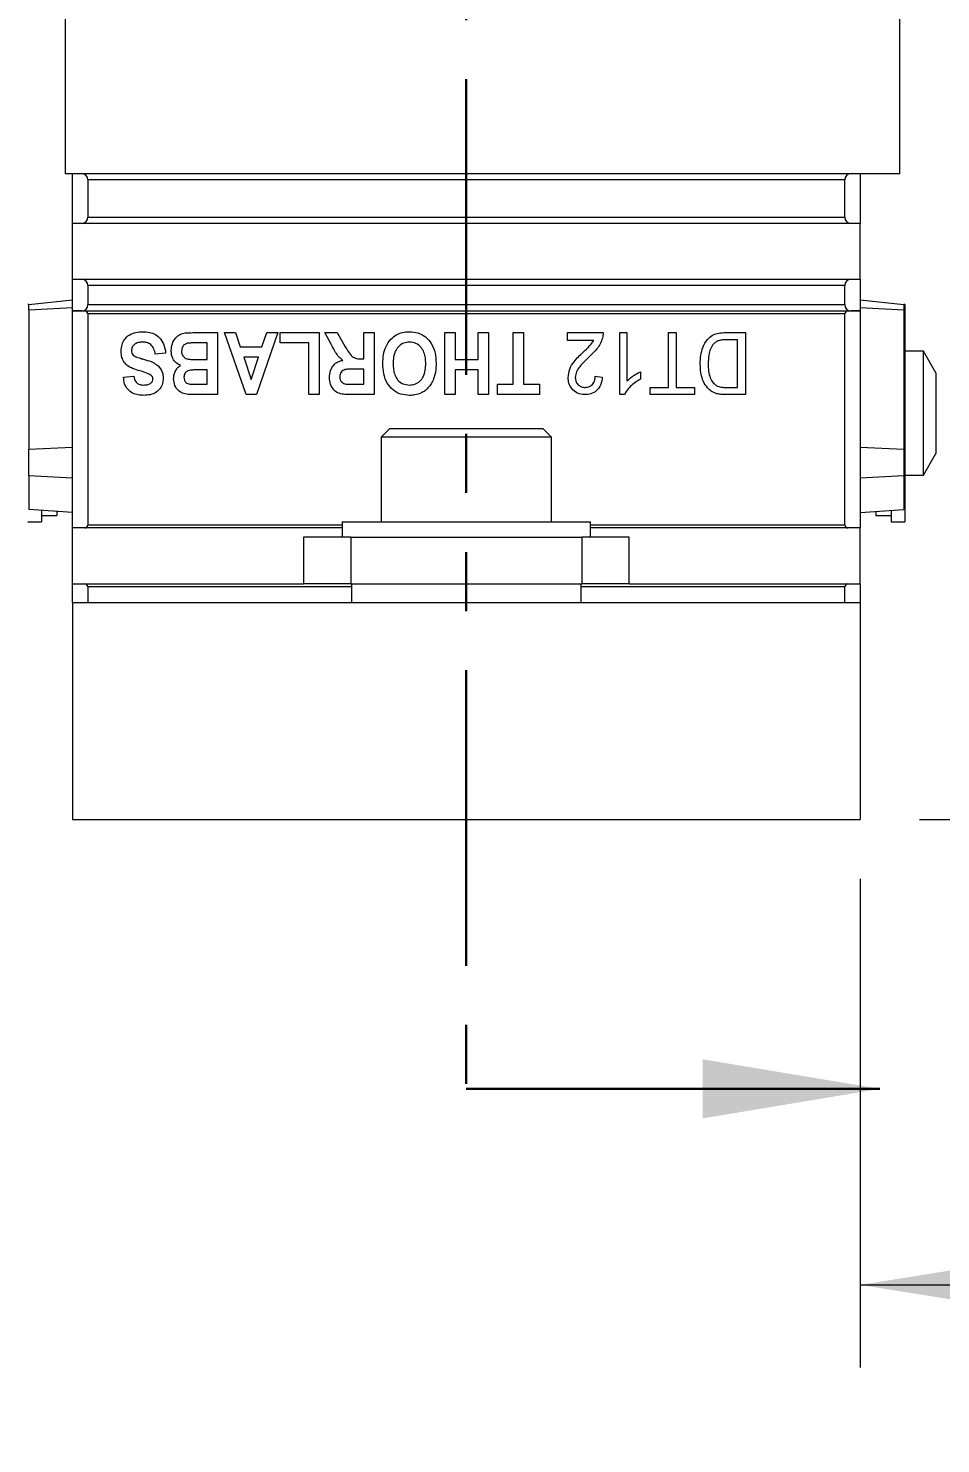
# Model space of a CAD drawing. Header units: millimetres. Extents: x 2 to 278, y 1 to 215.
# Drawn here: x 110.17 to 129.78, y 50.33 to 80.75 of the extents above; entities that cross this region are included whole.
import ezdxf

# ---------------------------------------------------------------- set-up
doc = ezdxf.new("R2010")
doc.units = ezdxf.units.MM
doc.linetypes.add('PHANTOM', pattern=[12.7, 6.35, -1.27, 1.27, -1.27, 1.27, -1.27])
doc.styles.add('SLDTEXTSTYLE0', font='TXT', dxfattribs={"width": 0.75})
doc.dimstyles.new('SLDDIMSTYLE0', dxfattribs={"dimtxt": 2.116667, "dimasz": 3.175, "dimexe": 0, "dimexo": 0.0625, "dimgap": 0.529167, "dimtad": 0, "dimtih": 1, "dimtoh": 1, "dimdec": 1, "dimlfac": 1.5, "dimrnd": 1e-09, "dimzin": 12, "dimdsep": 46, "dimtxsty": 'SLDTEXTSTYLE0', "dimsah": 1, "dimcen": 0.09, "dimadec": 0, "dimazin": 3, "dimtfac": 1, "dimtdec": 1, "dimtofl": 0, "dimtmove": 0, "dimatfit": 3, "dimfxl": 1, "dimfrac": 2, "dimtolj": 1, "dimtzin": 12, "dimarcsym": 0})
doc.dimstyles.new('SLDDIMSTYLE1', dxfattribs={"dimtxt": 2.116667, "dimasz": 3.175, "dimexe": 0, "dimexo": 0.0625, "dimgap": 0.529167, "dimtad": 0, "dimtih": 1, "dimtoh": 1, "dimdec": 1, "dimlfac": 1.5, "dimrnd": 1e-09, "dimzin": 12, "dimdsep": 46, "dimtxsty": 'SLDTEXTSTYLE0', "dimsah": 1, "dimcen": 0.09, "dimadec": 0, "dimazin": 3, "dimtol": 1, "dimtp": 6.35, "dimtm": 6.35, "dimtfac": 1.333333, "dimtdec": 1, "dimtofl": 0, "dimtmove": 0, "dimatfit": 3, "dimfxl": 1, "dimfrac": 2, "dimtolj": 1, "dimarcsym": 0})

# ---------------------------------------------------------------- blocks, each defined once
blk = doc.blocks.new('_D')
at = {"color": 7, "linetype": 'Continuous', "lineweight": 0}
for p, q in [((136.927, 111.962), (149.557, 111.962)), ((147.779, 111.962), (147.779, 91.644)), ((143.9, 87.851), (143.256, 87.851)), ((143.256, 87.851), (143.256, 84.488)), ((151.658, 87.851), (152.301, 87.851)), ((152.301, 87.851), (152.301, 84.488)), ((143.256, 84.488), (143.9, 84.488)), ((152.301, 84.488), (151.658, 84.488)), ((147.779, 63.74), (147.779, 84.059)), ((129.32, 63.74), (136.509, 63.74)), ((139.049, 63.74), (149.557, 63.74))]:
    blk.add_line(p, q, dxfattribs=at)
for points in [[(147.779, 111.962), (147.271, 108.787), (148.287, 108.787)], [(147.779, 63.74), (148.287, 66.915), (147.271, 66.915)]]:
    blk.add_solid(points, dxfattribs=at)
at = {"color": 7, "linetype": 'Continuous', "lineweight": 0, "char_height": 2.1167, "attachment_point": 1, "style": 'SLDTEXTSTYLE0'}
for s, insert in [('72.3mm', (142.397, 91.009)), ('2.85in', (143.9, 87.217))]:
    blk.add_mtext(s, dxfattribs=dict(at, insert=insert))
blk = doc.blocks.new('_D_1')
at = {"color": 7, "linetype": 'Continuous', "lineweight": 0}
for p, q in [((137.779, 81.799), (137.779, 51.962)), ((128.05, 62.47), (128.05, 51.962)), ((128.05, 53.74), (137.779, 53.74)), ((137.779, 53.74), (141.354, 53.74)), ((144.56, 53.74), (143.916, 53.74)), ((143.916, 53.74), (143.916, 50.377)), ((157.582, 53.74), (158.226, 53.74)), ((158.226, 53.74), (158.226, 50.377)), ((143.916, 50.377), (144.56, 50.377)), ((158.226, 50.377), (157.582, 50.377))]:
    blk.add_line(p, q, dxfattribs=at)
for points in [[(128.05, 53.74), (131.225, 53.232), (131.225, 54.248)], [(137.779, 53.74), (134.604, 54.248), (134.604, 53.232)]]:
    blk.add_solid(points, dxfattribs=at)
at = {"color": 7, "linetype": 'Continuous', "lineweight": 0, "attachment_point": 1, "style": 'SLDTEXTSTYLE0'}
for s, insert, char_height in [('14.6mm', (143.643, 56.898), 2.1167), ('±6.4', (154.407, 56.372), 1.5875), ('0.57in', (144.56, 53.106), 2.1167), ('±0.25', (152.317, 52.579), 1.5875)]:
    blk.add_mtext(s, dxfattribs=dict(at, insert=insert, char_height=char_height))

msp = doc.modelspace()

# ---------------------------------------------------------------- linework, layer by layer
at = {"color": 7, "linetype": 'PHANTOM', "lineweight": 30}
msp.add_line((119.58365321, 117.74878774), (119.58365321, 57.953599), dxfattribs=at)
at = {"color": 7, "linetype": 'Continuous', "lineweight": 0}
for p, q in [((110.96698604, 77.61882325), (110.96698604, 82.88548966)), ((128.90031996, 77.61882325), (128.90031996, 82.88548966)), ((128.90031996, 77.61882325), (110.96698604, 77.61882325)), ((111.1169861, 76.55215591), (111.1169861, 77.61882325)), ((128.05031985, 77.61882325), (128.05031985, 76.55215591)), ((111.45032011, 77.48549014), (111.45032011, 76.68548902)), ((127.71698662, 77.48549014), (111.45032011, 77.48549014)), ((127.71698662, 76.68548902), (127.71698662, 77.48549014)), ((111.45032011, 76.68548902), (127.71698662, 76.68548902)), ((111.316987, 76.55215591), (111.1169861, 76.55215591)), ((111.1169861, 75.35215546), (111.1169861, 76.55215591)), ((127.85031988, 76.55215591), (111.316987, 76.55215591)), ((128.05031985, 76.55215591), (127.85031988, 76.55215591)), ((128.05031985, 75.35215546), (128.05031985, 76.55215591)), ((111.1169861, 74.67356403), (111.1169861, 75.35215546)), ((111.1169861, 75.35215546), (111.316987, 75.35215546)), ((111.316987, 75.35215546), (127.85031988, 75.35215546)), ((111.45032011, 75.21882236), (111.45032011, 74.80689714)), ((127.71698662, 75.21882236), (111.45032011, 75.21882236)), ((127.71698662, 74.80689714), (127.71698662, 75.21882236)), ((127.85031988, 75.35215546), (128.05031985, 75.35215546)), ((128.05031985, 75.35215546), (128.05031985, 74.67356403)), ((110.18365311, 74.80879952), (111.1169861, 74.90689635)), ((128.05031985, 74.90689635), (128.98365315, 74.80879952)), ((110.18365311, 74.80689714), (110.15698624, 74.80689714)), ((110.18365311, 74.69118217), (110.18365311, 74.80879952)), ((111.1169861, 74.74022935), (110.18365311, 74.69118217)), ((110.18365311, 74.69118217), (110.18365311, 71.69784933)), ((111.1169861, 70.0068966), (111.1169861, 74.67356403)), ((111.1169861, 74.67356403), (111.38365355, 74.67356403)), ((111.316987, 74.67356403), (111.1169861, 74.67356403)), ((111.38365355, 74.67356403), (127.78365317, 74.67356403)), ((111.45032011, 74.80689714), (127.71698662, 74.80689714)), ((111.45032011, 74.60689624), (111.45032011, 70.07356316)), ((127.71698662, 74.60689624), (111.45032011, 74.60689624)), ((127.71698662, 70.07356316), (127.71698662, 74.60689624)), ((127.78365317, 74.67356403), (128.05031985, 74.67356403)), ((128.05031985, 74.67356403), (127.85031988, 74.67356403)), ((128.98365315, 74.69118217), (128.05031985, 74.74022935)), ((128.05031985, 74.67356403), (128.05031985, 70.0068966)), ((128.98365315, 74.80879952), (128.98365315, 74.69118217)), ((129.01032002, 74.80689714), (128.98365315, 74.80689714)), ((128.98365315, 74.69118217), (128.98365315, 71.69784933)), ((129.01032002, 74.80689714), (129.01032002, 70.14022971)), ((114.01091826, 73.98467342), (113.77160189, 73.98467342)), ((113.83036213, 74.20689692), (114.23314052, 74.20689692)), ((114.01091826, 73.62569948), (114.01091826, 73.98467342)), ((114.23314052, 74.20689692), (114.23314052, 72.87356337)), ((114.38698632, 74.20689692), (114.62389864, 74.20689692)), ((114.84905891, 72.87356337), (114.38698632, 74.20689692)), ((114.62389864, 74.20689692), (114.72619635, 73.89920532)), ((115.53228584, 74.20689692), (115.07234971, 72.87356337)), ((115.19227487, 73.89920532), (115.29403801, 74.20689692)), ((115.29403801, 74.20689692), (115.53228584, 74.20689692)), ((115.58356757, 74.20689692), (116.42117488, 74.20689692)), ((115.58356757, 73.98467342), (115.58356757, 74.20689692)), ((116.19895262, 73.98467342), (115.58356757, 73.98467342)), ((116.19895262, 72.87356337), (116.19895262, 73.98467342)), ((116.42117488, 74.20689692), (116.42117488, 72.87356337)), ((116.54083244, 74.20689692), (116.80472145, 74.20689692)), ((116.68746732, 73.94300729), (116.54083244, 74.20689692)), ((116.80472145, 74.20689692), (116.97779844, 73.90294303)), ((117.37843975, 74.20689692), (117.60066201, 74.20689692)), ((117.37843975, 73.64279359), (117.37843975, 74.20689692)), ((117.60066201, 74.20689692), (117.60066201, 72.87356337)), ((119.12202959, 74.20689692), (119.34425123, 74.20689692)), ((119.12202959, 72.87356337), (119.12202959, 74.20689692)), ((119.34425123, 74.20689692), (119.34425123, 73.62569948)), ((119.83997809, 74.20689692), (120.06220035, 74.20689692)), ((119.83997809, 73.62569948), (119.83997809, 74.20689692)), ((120.06220035, 74.20689692), (120.06220035, 72.87356337)), ((120.59211482, 73.09578687), (120.59211482, 74.20689692)), ((120.59211482, 74.20689692), (120.81433708, 74.20689692)), ((120.81433708, 74.20689692), (120.81433708, 73.09578687)), ((121.75450784, 74.20689692), (122.52373869, 74.20689692)), ((121.75450784, 74.03595576), (121.75450784, 74.20689692)), ((122.32502084, 74.03595576), (121.75450784, 74.03595576)), ((122.8827131, 74.20689692), (123.0365592, 74.20689692)), ((122.8827131, 72.87356337), (122.8827131, 74.20689692)), ((123.0365592, 74.20689692), (123.0365592, 73.16790104)), ((123.92544808, 74.20689692), (124.09638831, 74.20689692)), ((123.92544808, 73.0274104), (123.92544808, 74.20689692)), ((124.09638831, 74.20689692), (124.09638831, 73.0274104)), ((125.15835408, 74.20689692), (125.58356774, 74.20689692)), ((125.41262757, 74.05304988), (125.17064039, 74.05304988)), ((125.41262757, 73.0274104), (125.41262757, 74.05304988)), ((125.58356774, 74.20689692), (125.58356774, 72.87356337)), ((113.12202923, 73.7624524), (112.89980697, 73.74535829)), ((113.80205117, 73.62569948), (114.01091826, 73.62569948)), ((114.72619635, 73.89920532), (115.19227487, 73.89920532)), ((115.11828999, 73.67698182), (114.8004476, 73.67698182)), ((114.8004476, 73.67698182), (114.9596367, 73.19834908)), ((114.9596367, 73.19834908), (115.11828999, 73.67698182)), ((117.32555491, 73.64279359), (117.37843975, 73.64279359)), ((119.34425123, 73.62569948), (119.83997809, 73.62569948)), ((129.40755642, 73.8068976), (129.01032002, 73.8068976)), ((129.67698648, 73.34023048), (129.40755642, 73.8068976)), ((129.40755642, 71.14023049), (129.40755642, 73.8068976)), ((114.01091826, 73.40347846), (113.84291636, 73.40347846)), ((114.01091826, 73.09578687), (114.01091826, 73.40347846)), ((117.37843975, 73.42057258), (117.1906727, 73.42057258)), ((117.37843975, 73.09578687), (117.37843975, 73.42057258)), ((119.34425123, 73.40347846), (119.34425123, 72.87356337)), ((119.83997809, 73.40347846), (119.34425123, 73.40347846)), ((119.83997809, 72.87356337), (119.83997809, 73.40347846)), ((123.32715746, 73.36448212), (123.32715746, 73.20689737)), ((129.67698648, 73.34023048), (129.67698648, 71.60689637)), ((112.21604608, 73.24963142), (112.43826834, 73.26672554)), ((113.86348245, 73.09578687), (114.01091826, 73.09578687)), ((117.18025555, 73.09578687), (117.37843975, 73.09578687)), ((120.25023438, 73.09578687), (120.59211482, 73.09578687)), ((120.25023438, 72.87356337), (120.25023438, 73.09578687)), ((120.81433708, 73.09578687), (121.15621722, 73.09578687)), ((121.15621722, 73.09578687), (121.15621722, 72.87356337)), ((122.35279847, 73.26672554), (122.50664457, 73.24963142)), ((123.53228576, 73.0274104), (123.92544808, 73.0274104)), ((123.53228576, 72.87356337), (123.53228576, 73.0274104)), ((124.09638831, 73.0274104), (124.48955063, 73.0274104)), ((124.48955063, 73.0274104), (124.48955063, 72.87356337)), ((125.17437971, 73.0274104), (125.41262757, 73.0274104)), ((114.23314052, 72.87356337), (113.75664485, 72.87356337)), ((115.07234971, 72.87356337), (114.84905891, 72.87356337)), ((116.42117488, 72.87356337), (116.19895262, 72.87356337)), ((117.60066201, 72.87356337), (117.10333265, 72.87356337)), ((119.34425123, 72.87356337), (119.12202959, 72.87356337)), ((120.06220035, 72.87356337), (119.83997809, 72.87356337)), ((121.15621722, 72.87356337), (120.25023438, 72.87356337)), ((122.98180489, 72.87356337), (122.8827131, 72.87356337)), ((124.48955063, 72.87356337), (123.53228576, 72.87356337)), ((125.58356774, 72.87356337), (125.17758484, 72.87356337)), ((117.93365329, 72.14023004), (117.75031996, 71.95689608)), ((121.23365328, 72.14023004), (117.93365329, 72.14023004)), ((121.41698661, 71.95689608), (121.23365328, 72.14023004)), ((117.75031996, 71.95689608), (117.75031996, 70.14022971)), ((121.41698661, 71.95689608), (117.75031996, 71.95689608)), ((121.41698661, 70.14022971), (121.41698661, 71.95689608)), ((110.18365311, 71.69784933), (111.1169861, 71.7468965)), ((110.18365311, 71.12927938), (110.18365311, 71.69784933)), ((128.05031985, 71.7468965), (128.98365315, 71.69784933)), ((128.98365315, 71.69784933), (128.98365315, 71.12927938)), ((129.40755642, 71.14023049), (129.67698648, 71.60689637)), ((111.1169861, 71.08022973), (110.18365311, 71.12927938)), ((110.18365311, 71.12927938), (110.18365311, 70.40549521)), ((128.98365315, 71.12927938), (128.05031985, 71.08022973)), ((128.98365315, 71.12927938), (128.98365315, 70.40549521)), ((129.01032002, 71.14023049), (129.40755642, 71.14023049)), ((111.1169861, 70.34023061), (110.18365311, 70.40549521)), ((110.45031932, 70.38684765), (110.45031932, 70.14022971)), ((110.45031932, 70.27356406), (110.78365333, 70.27356406)), ((110.78365333, 70.36353851), (110.78365333, 70.27356406)), ((128.05031985, 70.34023061), (128.98365315, 70.40549521)), ((128.38365324, 70.36353851), (128.38365324, 70.27356406)), ((128.38365324, 70.27356406), (128.71698662, 70.27356406)), ((128.71698662, 70.38684765), (128.71698662, 70.14022971)), ((110.15698624, 70.14022971), (110.45031932, 70.14022971)), ((111.38365355, 70.0068966), (111.1169861, 70.0068966)), ((111.1169861, 68.8068974), (111.1169861, 70.0068966)), ((116.9169868, 70.0068966), (111.38365355, 70.0068966)), ((116.9169868, 70.14022971), (116.9169868, 69.80689694)), ((116.9169868, 70.14022971), (122.25031977, 70.14022971)), ((122.25031977, 69.80689694), (122.25031977, 70.14022971)), ((127.78365317, 70.0068966), (122.25031977, 70.0068966)), ((128.05031985, 70.0068966), (127.78365317, 70.0068966)), ((128.05031985, 68.8068974), (128.05031985, 70.0068966)), ((128.71698662, 70.14022971), (129.01032002, 70.14022971)), ((116.08365302, 69.80689694), (116.08365302, 68.8068974)), ((117.10059953, 69.80689694), (116.08365302, 69.80689694)), ((117.10059953, 69.80689694), (117.10059953, 68.8068974)), ((117.10059953, 69.80689694), (118.57040785, 69.80689694)), ((118.57040785, 69.80689694), (120.59689872, 69.80689694)), ((120.59689872, 69.80689694), (122.06670704, 69.80689694)), ((122.06670704, 69.80689694), (122.06670704, 68.8068974)), ((123.08365324, 69.80689694), (122.06670704, 69.80689694)), ((123.08365324, 68.8068974), (123.08365324, 69.80689694)), ((111.1169861, 68.40689684), (111.1169861, 68.8068974)), ((111.1169861, 68.8068974), (111.38365355, 68.8068974)), ((111.38365355, 68.8068974), (116.08365302, 68.8068974)), ((117.10059953, 68.8068974), (116.08365302, 68.8068974)), ((117.10059953, 68.8068974), (119.58365328, 68.8068974)), ((117.11698646, 68.8068974), (117.11698646, 68.40689684)), ((119.58365328, 68.8068974), (122.06670704, 68.8068974)), ((122.0503198, 68.40689684), (122.0503198, 68.8068974)), ((123.08365324, 68.8068974), (122.06670704, 68.8068974)), ((123.08365324, 68.8068974), (127.78365317, 68.8068974)), ((127.78365317, 68.8068974), (128.05031985, 68.8068974)), ((128.05031985, 68.8068974), (128.05031985, 68.40689684)), ((111.45032011, 68.7402296), (111.45032011, 68.40689684)), ((127.71698662, 68.40689684), (127.71698662, 68.7402296)), ((111.1169861, 68.40689684), (111.1169861, 63.74023065)), ((111.1169861, 68.40689684), (128.05031985, 68.40689684)), ((128.05031985, 68.40689684), (128.05031985, 63.74023065)), ((111.1169861, 63.74023065), (128.05031985, 63.74023065))]:
    msp.add_line(p, q, dxfattribs=at)
at = {"color": 8, "linetype": 'Continuous', "lineweight": 0}
for p, q in [((111.45032011, 70.07356316), (116.9169868, 70.07356316)), ((122.25031977, 70.07356316), (127.71698662, 70.07356316)), ((117.11698646, 68.7402296), (111.45032011, 68.7402296)), ((127.71698662, 68.7402296), (122.0503198, 68.7402296))]:
    msp.add_line(p, q, dxfattribs=at)
at = {"color": 7, "linetype": 'Continuous', "lineweight": 30}
msp.add_line((119.58365321, 57.953599), (128.47365321, 57.953599), dxfattribs=at)
at = {"color": 7, "linetype": 'Continuous', "lineweight": 0}
for centre, radius, start, end in [((111.31698655, 77.4854899), 0.13333333, 0, 90), ((127.85031988, 77.4854899), 0.13333333, 90, 180), ((111.31698655, 76.6854899), 0.13333333, 270, 0), ((127.85031988, 76.6854899), 0.13333333, 180, 270), ((111.31698655, 75.21882324), 0.13333333, 0, 90), ((127.85031988, 75.21882324), 0.13333333, 90, 180), ((111.31698655, 74.80689684), 0.13333333, 270, 0), ((111.38365321, 74.60689684), 0.06666667, 0, 90), ((127.85031988, 74.80689684), 0.13333333, 180, 270), ((127.78365321, 74.60689684), 0.06666667, 90, 180), ((111.38365321, 70.0735635), 0.06666667, 270, 0), ((127.78365321, 70.0735635), 0.06666667, 180, 270), ((111.38365321, 68.74023017), 0.06666667, 0, 90), ((127.78365321, 68.74023017), 0.06666667, 90, 180)]:
    msp.add_arc(centre, radius, start, end, dxfattribs=at)
for points, knots in [([(112.16476373, 73.81507088), (112.1687008, 73.85897433), (112.17657294, 73.94675904), (112.23654012, 74.06723727), (112.33923123, 74.1652695), (112.48110103, 74.21719501), (112.58443594, 74.22172329), (112.63618556, 74.22399103)], [0, 0, 0, 0, 0.1867772704, 0.3734602296, 0.5598208843, 0.77956042, 1, 1, 1, 1]), ([(112.63618556, 74.22399103), (112.68296954, 74.22176138), (112.77642962, 74.21730721), (112.91112302, 74.16931682), (113.02451008, 74.06904227), (113.09729843, 73.92612611), (113.11377779, 73.81706216), (113.12202923, 73.7624524)], [0, 0, 0, 0, 0.1870302192, 0.3736291576, 0.5599139017, 0.7796431006, 1, 1, 1, 1]), ([(117.78869604, 73.542099), (117.79121158, 73.60461557), (117.79623971, 73.7295749), (117.84930011, 73.91149144), (117.94640413, 74.05920318), (118.07304043, 74.1605497), (118.21230053, 74.21571553), (118.31057475, 74.22123138), (118.35974268, 74.22399103)], [0, 0, 0, 0, 0.186934339, 0.3736479538, 0.5600342813, 0.7066398191, 0.853227918, 1, 1, 1, 1]), ([(118.35974268, 74.22399103), (118.4222599, 74.21965144), (118.54715919, 74.21098162), (118.71656191, 74.12007878), (118.84749883, 73.96810743), (118.92345066, 73.76861325), (118.93047716, 73.62176297), (118.93399494, 73.54824324)], [0, 0, 0, 0, 0.186761743, 0.3731198046, 0.5596824349, 0.7795575863, 1, 1, 1, 1]), ([(112.62977558, 74.00176753), (112.59780147, 74.00029255), (112.53404984, 73.99735166), (112.45208554, 73.95782626), (112.39714425, 73.89293507), (112.39036882, 73.84278133), (112.38698599, 73.81774068)], [0, 0, 0, 0, 0.281036265, 0.5603447189, 0.7804898124, 1, 1, 1, 1]), ([(112.89980697, 73.74535829), (112.89177941, 73.78320371), (112.87577691, 73.85864657), (112.81219649, 73.95043789), (112.7208551, 73.99623484), (112.6601707, 73.99992116), (112.62977558, 74.00176753)], [0, 0, 0, 0, 0.2807734851, 0.5597071229, 0.7794695737, 1, 1, 1, 1]), ([(113.24168679, 73.82041295), (113.24674537, 73.86976407), (113.25685681, 73.96841064), (113.32606567, 74.09123237), (113.4267195, 74.1745044), (113.50348304, 74.19003976), (113.54190049, 74.19781466)], [0, 0, 0, 0, 0.2801745982, 0.5600332481, 0.7798121422, 1, 1, 1, 1]), ([(113.59398501, 73.97639582), (113.57319792, 73.97009835), (113.53165806, 73.9575138), (113.47412086, 73.8999268), (113.46777792, 73.84340316), (113.46390905, 73.80892664)], [0, 0, 0, 0, 0.2809358218, 0.5614077569, 1, 1, 1, 1]), ([(113.54190049, 74.19781466), (113.59570475, 74.20074285), (113.6917935, 74.2059723), (113.78801794, 74.20661437), (113.83036213, 74.20689692)], [0, 0, 0, 0, 0.5599433792, 1, 1, 1, 1]), ([(113.77160189, 73.98467342), (113.73834409, 73.98488148), (113.67897869, 73.98525288), (113.61994621, 73.9791012), (113.59398501, 73.97639582)], [0, 0, 0, 0, 0.5602218313, 1, 1, 1, 1]), ([(116.93159118, 73.60967576), (116.90085596, 73.63398913), (116.83939464, 73.68260865), (116.76060251, 73.79915708), (116.71521819, 73.88842387), (116.68746732, 73.94300729)], [0, 0, 0, 0, 0.2798769064, 0.5596707766, 1, 1, 1, 1]), ([(118.36001028, 74.00176753), (118.3189747, 73.9980743), (118.23694504, 73.99069157), (118.13176257, 73.9201747), (118.05431096, 73.81413441), (118.01636172, 73.67992799), (118.01273406, 73.58380277), (118.0109183, 73.53568901)], [0, 0, 0, 0, 0.1864297331, 0.3726708218, 0.5591778833, 0.7793543507, 1, 1, 1, 1]), ([(118.71177268, 73.5394292), (118.71043763, 73.58013254), (118.70776898, 73.66149456), (118.67900267, 73.78142577), (118.61472947, 73.894579), (118.50457954, 73.98561326), (118.40819989, 73.99638279), (118.36001028, 74.00176753)], [0, 0, 0, 0, 0.1873946528, 0.3745836755, 0.5613258696, 0.7806639784, 1, 1, 1, 1]), ([(122.09558704, 73.78862877), (122.14311092, 73.83060987), (122.22787854, 73.9054909), (122.29536833, 73.99613161), (122.32502084, 74.03595576)], [0, 0, 0, 0, 0.5606371937, 1, 1, 1, 1]), ([(122.50851436, 74.08830603), (122.49374865, 74.04678007), (122.46421199, 73.96371345), (122.37569091, 73.83202972), (122.29301686, 73.75452999), (122.24248859, 73.70716413)], [0, 0, 0, 0, 0.2798957341, 0.5598906357, 1, 1, 1, 1]), ([(122.52373869, 74.20689692), (122.52344979, 74.18441308), (122.52293375, 74.14425301), (122.51292129, 74.10540483), (122.50851436, 74.08830603)], [0, 0, 0, 0, 0.5598556255, 1, 1, 1, 1]), ([(124.60920874, 73.53301922), (124.61140195, 73.59487489), (124.61578665, 73.71853799), (124.66397842, 73.89873961), (124.74758623, 74.05185803), (124.87151434, 74.15632225), (125.01288959, 74.20091481), (125.1098302, 74.20490141), (125.15835408, 74.20689692)], [0, 0, 0, 0, 0.18703724667, 0.37392866943, 0.56032147097, 0.70653624465, 0.85310595096, 1, 1, 1, 1]), ([(124.89312972, 73.95876527), (124.87009341, 73.92333711), (124.82396643, 73.85239725), (124.78632619, 73.70460367), (124.7824922, 73.5962836), (124.78014896, 73.53008121)], [0, 0, 0, 0, 0.2794928858, 0.559644979, 1, 1, 1, 1]), ([(125.17064039, 74.05304988), (125.14235515, 74.052434), (125.08581798, 74.05120295), (125.00801679, 74.03639097), (124.94099822, 74.00549588), (124.90908204, 73.97433837), (124.89312972, 73.95876527)], [0, 0, 0, 0, 0.2803579059, 0.5603854967, 0.7802723547, 1, 1, 1, 1]), ([(112.81326848, 73.28622371), (112.7682909, 73.3098817), (112.67806467, 73.35734029), (112.52841848, 73.39037353), (112.39632756, 73.43672961), (112.28508139, 73.50130535), (112.21153845, 73.5916842), (112.1701382, 73.70040393), (112.16655648, 73.77682169), (112.16476373, 73.81507088)], [0, 0, 0, 0, 0.1660898819, 0.33318082, 0.5001691877, 0.6250955321, 0.7499693749, 0.874852766, 1, 1, 1, 1]), ([(112.38698599, 73.81774068), (112.38847849, 73.79983069), (112.39145897, 73.76406512), (112.43000188, 73.70977891), (112.47225049, 73.69092221), (112.49809774, 73.67938588)], [0, 0, 0, 0, 0.2802613017, 0.5596715403, 1, 1, 1, 1]), ([(112.49809774, 73.67938588), (112.53376352, 73.66780608), (112.59745872, 73.64712584), (112.6620029, 73.62928067), (112.69040592, 73.62142781)], [0, 0, 0, 0, 0.5599445432, 1, 1, 1, 1]), ([(112.69040592, 73.62142781), (112.74539959, 73.60566124), (112.84345566, 73.57754877), (112.92529681, 73.51709837), (112.96123825, 73.49055091)], [0, 0, 0, 0, 0.5608390332, 1, 1, 1, 1]), ([(113.44334297, 73.49829703), (113.40887276, 73.51493435), (113.33992413, 73.54821295), (113.2778266, 73.63799114), (113.2460981, 73.73079582), (113.24315738, 73.79053757), (113.24168679, 73.82041295)], [0, 0, 0, 0, 0.2794172276, 0.5589011395, 0.7794173382, 1, 1, 1, 1]), ([(113.46390905, 73.80892664), (113.46498357, 73.7904561), (113.46713063, 73.75354887), (113.49048113, 73.70208809), (113.5303461, 73.66236587), (113.59879273, 73.63215471), (113.69192647, 73.62745687), (113.76532341, 73.62628559), (113.80205117, 73.62569948)], [0, 0, 0, 0, 0.12505301135, 0.24987680803, 0.3745398945, 0.49940321388, 0.74950185267, 1, 1, 1, 1]), ([(116.97779844, 73.90294303), (117.00223859, 73.86729502), (117.05106755, 73.79607389), (117.11840698, 73.69334706), (117.2228859, 73.64181879), (117.29118961, 73.64246731), (117.32555491, 73.64279359)], [0, 0, 0, 0, 0.2810700197, 0.5615496248, 0.7794046627, 1, 1, 1, 1]), ([(121.77160196, 73.24161956), (121.77864065, 73.30277316), (121.7927392, 73.42526434), (121.88767467, 73.57147996), (121.99245322, 73.68782611), (122.06120508, 73.75502396), (122.09558704, 73.78862877)], [0, 0, 0, 0, 0.2790960722, 0.5590318244, 0.7794772485, 1, 1, 1, 1]), ([(122.24248859, 73.70716413), (122.20376786, 73.66966529), (122.12633907, 73.59467987), (122.02594143, 73.48432795), (121.94424976, 73.36906608), (121.93170726, 73.28458073), (121.92544807, 73.24241926)], [0, 0, 0, 0, 0.2805458103, 0.5609999778, 0.780921965, 1, 1, 1, 1]), ([(112.96123825, 73.49055091), (112.99659608, 73.44676246), (113.05984194, 73.36843643), (113.06740984, 73.26874831), (113.07074688, 73.22479119)], [0, 0, 0, 0, 0.5590535869, 1, 1, 1, 1]), ([(113.29296914, 73.20903321), (113.29506641, 73.24093678), (113.29926, 73.30472943), (113.33331571, 73.38784196), (113.38090856, 73.45584345), (113.42253791, 73.4841502), (113.44334297, 73.49829703)], [0, 0, 0, 0, 0.2800411282, 0.5599549599, 0.7800791105, 1, 1, 1, 1]), ([(113.65648421, 73.39893857), (113.63534954, 73.39473306), (113.59315898, 73.3863377), (113.54433991, 73.34823801), (113.51835791, 73.29815734), (113.51624772, 73.26439589), (113.5151914, 73.24749559)], [0, 0, 0, 0, 0.2802799092, 0.5595150759, 0.7795020501, 1, 1, 1, 1]), ([(113.84291636, 73.40347846), (113.80808452, 73.40365891), (113.74589125, 73.40398111), (113.68380053, 73.40047921), (113.65648421, 73.39893857)], [0, 0, 0, 0, 0.5600579695, 1, 1, 1, 1]), ([(116.64339651, 73.2429557), (116.64665209, 73.29102288), (116.65315046, 73.3869687), (116.7196877, 73.50817313), (116.82112519, 73.58338424), (116.89473403, 73.60090355), (116.93159118, 73.60967576)], [0, 0, 0, 0, 0.28037207053, 0.55964447365, 0.77950681591, 1, 1, 1, 1]), ([(117.1906727, 73.42057258), (117.15565391, 73.42003116), (117.08564326, 73.41894875), (116.99727517, 73.4174606), (116.93014644, 73.39337604), (116.89093053, 73.35644254), (116.86859364, 73.30742934), (116.86661119, 73.27229576), (116.86561877, 73.25470775)], [0, 0, 0, 0, 0.2505628582, 0.5009329569, 0.6256326371, 0.7502372052, 0.8749677777, 1, 1, 1, 1]), ([(118.3629483, 72.85646925), (118.29989208, 72.86093612), (118.17390163, 72.86986121), (118.00440541, 72.96408027), (117.87374452, 73.11824023), (117.79875085, 73.31992236), (117.7920504, 73.46797928), (117.78869604, 73.542099)], [0, 0, 0, 0, 0.1867171988, 0.3730732324, 0.559592879, 0.7795249691, 1, 1, 1, 1]), ([(118.0109183, 73.53568901), (118.01214591, 73.49517772), (118.01459975, 73.41420137), (118.04160819, 73.29465837), (118.1039977, 73.18078811), (118.21605605, 73.09268734), (118.31199323, 73.08336075), (118.36001028, 73.07869275)], [0, 0, 0, 0, 0.1874116594, 0.3746094457, 0.5612784527, 0.7804175858, 1, 1, 1, 1]), ([(118.36001028, 73.07869275), (118.40100014, 73.08195824), (118.48290579, 73.08848333), (118.58974062, 73.15609865), (118.66799204, 73.2615834), (118.70647991, 73.39539603), (118.71000707, 73.49138121), (118.71177268, 73.5394292)], [0, 0, 0, 0, 0.1865764881, 0.3728159038, 0.559267386, 0.7793792923, 1, 1, 1, 1]), ([(118.93399494, 73.54824324), (118.93249806, 73.48349397), (118.92982568, 73.36789763), (118.89525063, 73.25775124), (118.88004218, 73.20930143)], [0, 0, 0, 0, 0.5601325619, 1, 1, 1, 1]), ([(123.0365592, 73.16790104), (123.08606527, 73.21170223), (123.17451757, 73.28996166), (123.28049485, 73.34170092), (123.32715746, 73.36448212)], [0, 0, 0, 0, 0.5596923034, 1, 1, 1, 1]), ([(124.7948391, 72.98814584), (124.75904172, 73.03039425), (124.68737736, 73.11497318), (124.62174345, 73.30456427), (124.61396331, 73.44636336), (124.60920874, 73.53301922)], [0, 0, 0, 0, 0.2796055358, 0.5597545787, 1, 1, 1, 1]), ([(124.78014896, 73.53008121), (124.78151049, 73.47932737), (124.78423079, 73.37792271), (124.81678762, 73.23973003), (124.88121885, 73.12277987), (124.94744854, 73.07749744), (124.98046947, 73.05492043)], [0, 0, 0, 0, 0.2807757781, 0.5609816376, 0.7811133379, 1, 1, 1, 1]), ([(112.65381363, 72.85646925), (112.61239213, 72.85811542), (112.52963033, 72.86140454), (112.40915244, 72.89859157), (112.30267619, 72.97934978), (112.23047905, 73.10335613), (112.22086104, 73.20083272), (112.21604608, 73.24963142)], [0, 0, 0, 0, 0.1871906991, 0.3740143556, 0.5604045442, 0.7799298397, 1, 1, 1, 1]), ([(112.43826834, 73.26672554), (112.44389204, 73.23738403), (112.45508577, 73.17898104), (112.50735437, 73.10865469), (112.58133166, 73.08172852), (112.62802074, 73.07970595), (112.65140958, 73.07869275)], [0, 0, 0, 0, 0.2808317453, 0.55898331885, 0.77907323273, 1, 1, 1, 1]), ([(112.65140958, 73.07869275), (112.68370945, 73.07996734), (112.74133888, 73.08224145), (112.79000737, 73.11261622), (112.81139838, 73.12596668)], [0, 0, 0, 0, 0.56047528284, 1, 1, 1, 1]), ([(113.07074688, 73.22479119), (113.06736052, 73.18578074), (113.06058842, 73.10776718), (113.00674903, 73.00092125), (112.91600981, 72.91394702), (112.79171681, 72.86353161), (112.69982285, 72.8588255), (112.65381363, 72.85646925)], [0, 0, 0, 0, 0.1867335237, 0.3734319963, 0.5598446878, 0.7796242321, 1, 1, 1, 1]), ([(112.81139838, 73.12596668), (112.82347732, 73.13883397), (112.84510345, 73.16187153), (112.84747685, 73.1931077), (112.84852462, 73.20689737)], [0, 0, 0, 0, 0.5585348272, 1, 1, 1, 1]), ([(112.84852462, 73.20689737), (112.8465055, 73.22384223), (112.84289361, 73.25415386), (112.82233457, 73.27640946), (112.81326848, 73.28622371)], [0, 0, 0, 0, 0.5590215612, 1, 1, 1, 1]), ([(113.75664485, 72.87356337), (113.71593999, 72.87406009), (113.63460021, 72.87505269), (113.5113105, 72.88626224), (113.39552241, 72.95071128), (113.30975622, 73.06469736), (113.29856433, 73.16092563), (113.29296914, 73.20903321)], [0, 0, 0, 0, 0.1875388937, 0.3747556051, 0.5610076693, 0.7805337152, 1, 1, 1, 1]), ([(113.5151914, 73.24749559), (113.51661551, 73.22709488), (113.51945708, 73.18638865), (113.55135598, 73.13657126), (113.59700959, 73.10906935), (113.62845501, 73.10324348), (113.6441982, 73.10032675)], [0, 0, 0, 0, 0.2802960407, 0.5592843228, 0.7793550471, 1, 1, 1, 1]), ([(113.6441982, 73.10032675), (113.68510984, 73.0985889), (113.75817454, 73.09548523), (113.83130183, 73.09569469), (113.86348245, 73.09578687)], [0, 0, 0, 0, 0.5599370282, 1, 1, 1, 1]), ([(117.10333265, 72.87356337), (117.06101292, 72.87453152), (116.97644353, 72.87646623), (116.84901929, 72.89273134), (116.73071762, 72.9652651), (116.65611095, 73.09314409), (116.64763938, 73.19296293), (116.64339651, 73.2429557)], [0, 0, 0, 0, 0.1875014389, 0.3746924339, 0.5603767777, 0.7798212779, 1, 1, 1, 1]), ([(116.86561877, 73.25470775), (116.8670671, 73.23384588), (116.86995754, 73.19221153), (116.90242795, 73.14163657), (116.94736575, 73.11121753), (116.97921737, 73.10378074), (116.99515953, 73.10005853)], [0, 0, 0, 0, 0.280230578, 0.5592605567, 0.7794040206, 1, 1, 1, 1]), ([(116.99515953, 73.10005853), (117.02968738, 73.098427), (117.09135466, 73.09551306), (117.15308734, 73.09570319), (117.18025555, 73.09578687)], [0, 0, 0, 0, 0.5599055016, 1, 1, 1, 1]), ([(118.88004218, 73.20930143), (118.86423581, 73.17456585), (118.8326225, 73.10509345), (118.76708191, 73.02092189), (118.69630518, 72.95232908), (118.6437567, 72.92332041), (118.61748869, 72.90881951)], [0, 0, 0, 0, 0.2800199976, 0.5600499675, 0.7800770777, 1, 1, 1, 1]), ([(122.13164475, 72.87356337), (122.07711693, 72.87841722), (121.96825069, 72.88810806), (121.84735128, 72.98934767), (121.78099229, 73.11389186), (121.77473366, 73.19902206), (121.77160196, 73.24161956)], [0, 0, 0, 0, 0.2799449452, 0.5589175188, 0.7792908676, 1, 1, 1, 1]), ([(121.92544807, 73.24241926), (121.92864206, 73.21092129), (121.93502673, 73.14795817), (121.98973093, 73.07539425), (122.06056315, 73.03310294), (122.11006701, 73.02930949), (122.13484974, 73.0274104)], [0, 0, 0, 0, 0.2798815497, 0.55947141, 0.7794616721, 1, 1, 1, 1]), ([(122.50664457, 73.24963142), (122.49895928, 73.19432865), (122.48363535, 73.08405879), (122.39209992, 72.95150997), (122.26282838, 72.88215451), (122.17541898, 72.87643012), (122.13164475, 72.87356337)], [0, 0, 0, 0, 0.28063008348, 0.55955672842, 0.77942797838, 1, 1, 1, 1]), ([(122.13484974, 73.0274104), (122.16925221, 73.03077698), (122.23796117, 73.03750075), (122.31282124, 73.10457758), (122.34804823, 73.18620344), (122.35121367, 73.23986134), (122.35279847, 73.26672554)], [0, 0, 0, 0, 0.279668614, 0.5585569825, 0.7789885508, 1, 1, 1, 1]), ([(123.32715746, 73.20689737), (123.28758556, 73.18421095), (123.2084483, 73.13884184), (123.11267366, 73.05494166), (123.03353137, 72.96786833), (122.99904154, 72.9049883), (122.98180489, 72.87356337)], [0, 0, 0, 0, 0.2800759284, 0.5601055832, 0.7801582524, 1, 1, 1, 1]), ([(124.98046947, 73.05492043), (125.01598524, 73.04505241), (125.07951162, 73.02740167), (125.14534978, 73.02740773), (125.17437971, 73.0274104)], [0, 0, 0, 0, 0.5590712284, 1, 1, 1, 1]), ([(118.61748869, 72.90881951), (118.57146228, 72.89153393), (118.48919815, 72.86063897), (118.40155534, 72.85774435), (118.3629483, 72.85646925)], [0, 0, 0, 0, 0.5594955541, 1, 1, 1, 1]), ([(124.96764896, 72.89279331), (124.93192268, 72.90450173), (124.86809737, 72.92541892), (124.81723237, 72.96897175), (124.7948391, 72.98814584)], [0, 0, 0, 0, 0.5597509581, 1, 1, 1, 1]), ([(125.17758484, 72.87356337), (125.13804534, 72.87374935), (125.06746539, 72.87408133), (124.99813837, 72.88707765), (124.96764896, 72.89279331)], [0, 0, 0, 0, 0.5602086815, 1, 1, 1, 1])]:
    msp.add_open_spline(points, degree=3, knots=knots, dxfattribs=at)
at = {"color": 7, "linetype": 'Continuous', "lineweight": 30}
msp.add_solid([(128.47365321, 57.953599), (124.66365321, 58.588599), (124.66365321, 57.318599)], dxfattribs=at)

# ---------------------------------------------------------------- dimensions: what is measured, and where the dimension line sits
at = {"color": 7, "linetype": 'Continuous', "lineweight": 0}
dim = msp.add_linear_dim(base=(147.77891295, 63.74023017), p1=(135.65708653, 111.96215657), p2=(128.05031988, 63.74023017), angle=90, dimstyle='SLDDIMSTYLE0', dxfattribs=at)
dim.commit()
dim.dimension.update_dxf_attribs({"geometry": '_D', "text_midpoint": (147.77891295, 87.85119337), "dimtype": 160})
dim = msp.add_linear_dim(base=(128.05031988, 53.74023017), p1=(137.77891295, 83.06882324), p2=(128.05031988, 63.74023017), dimstyle='SLDDIMSTYLE1', dxfattribs=at)
dim.commit()
dim.dimension.update_dxf_attribs({"geometry": '_D_1', "text_midpoint": (151.07079584, 53.74023017), "dimtype": 160})

doc.saveas('drawing.dxf')
